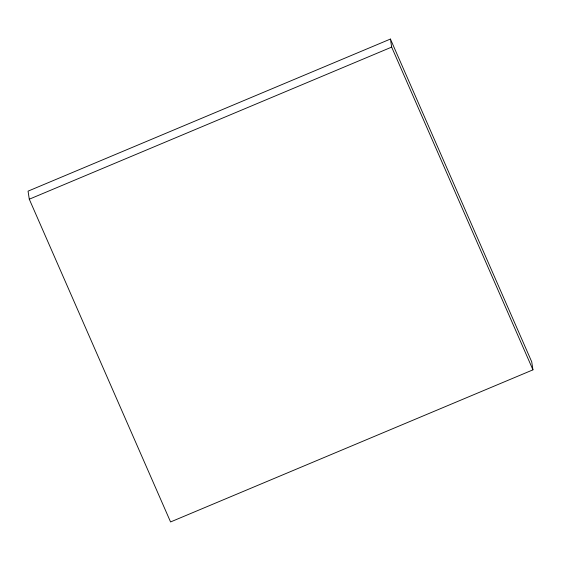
<?xml version="1.0" encoding="UTF-8"?>
<svg xmlns="http://www.w3.org/2000/svg" width="561" height="561" viewBox="0 0 561 561"><rect width="100%" height="100%" fill="white"/><g stroke="black" fill="none" stroke-linecap="round" stroke-linejoin="round"><path stroke-width="0.84" d="M390.428 39.053L28.05 191.154L29.284 199.204L170.572 521.947L532.95 369.846L531.716 361.796L390.428 39.053L391.662 47.11L532.95 369.846M29.284 199.204L391.662 47.11"/></g></svg>
